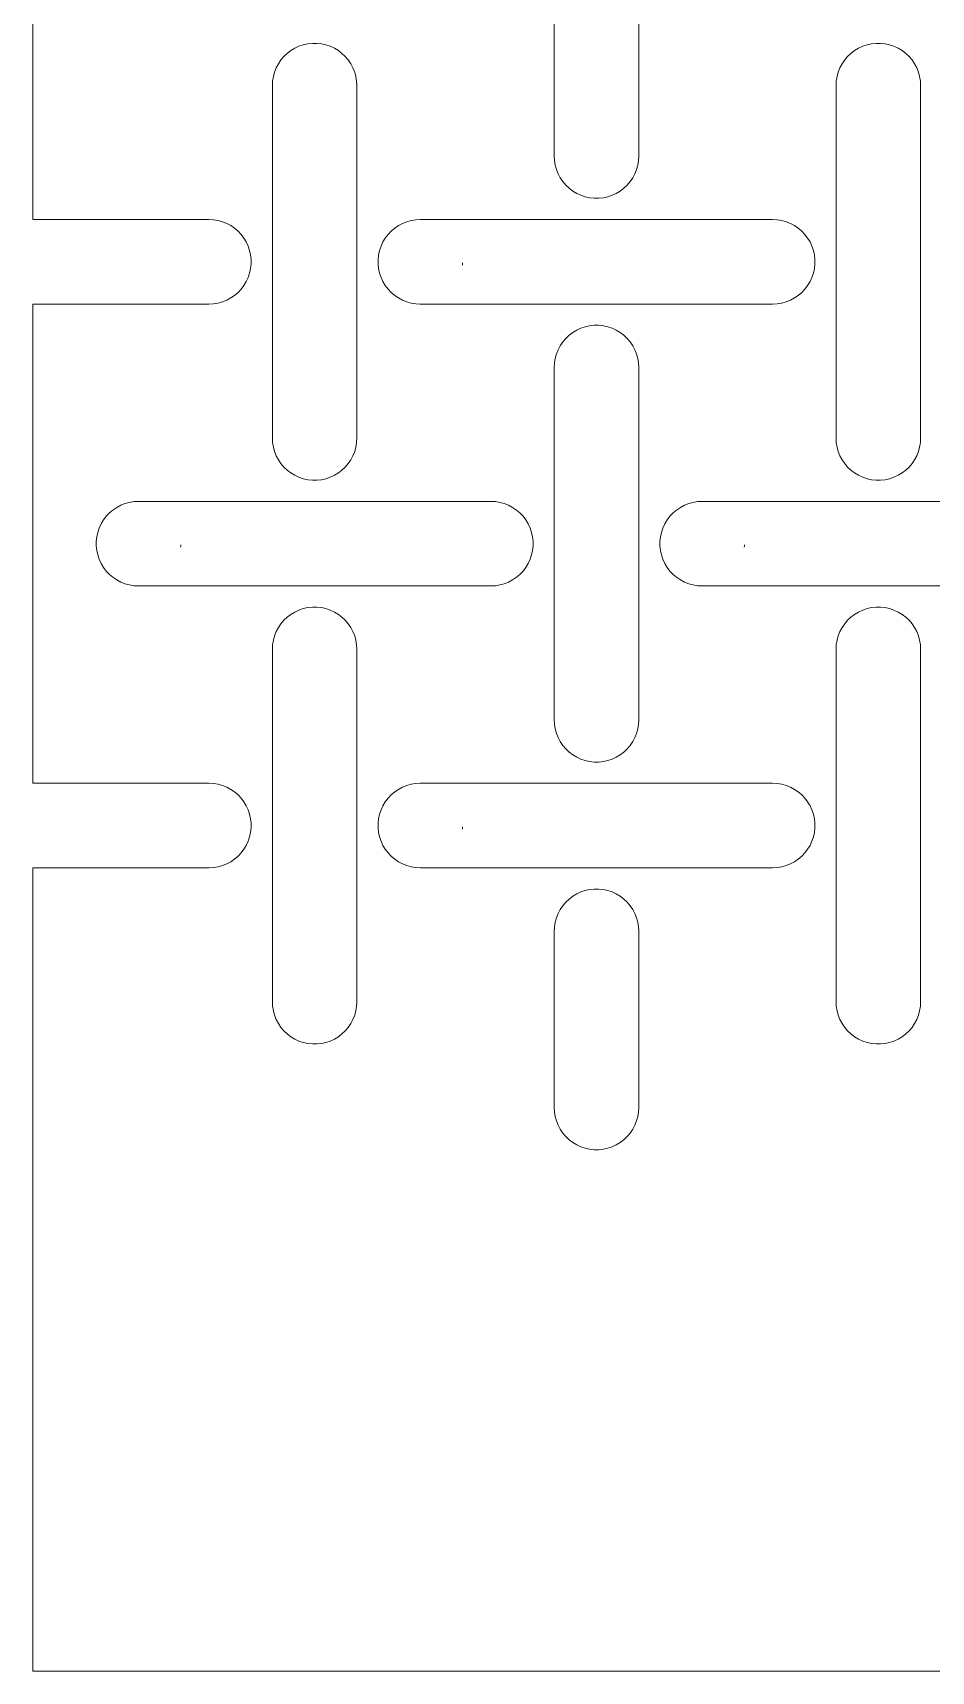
# Model space of a CAD drawing. Header units: metres. Extents: x 0 to 140, y 0 to 240.
# Drawn here: x 0 to 31.9, y 0 to 58.1 of the extents above; entities that cross this region are included whole.
import ezdxf

# ---------------------------------------------------------------- set-up
doc = ezdxf.new("R2010")
doc.units = ezdxf.units.M
doc.layers.add('TOP', color=1, linetype='Continuous', lineweight=0)

msp = doc.modelspace()

# ---------------------------------------------------------------- linework, layer by layer
at = {"layer": 'TOP'}
for p, q in [((0, 51.5), (0, 68.5)), ((18.5, 53.75), (18.5, 66.25)), ((21.5, 53.75), (21.5, 66.25)), ((9.158, 57.492), (9.297, 57.575)), ((9.297, 57.575), (9.445, 57.643)), ((9.445, 57.643), (9.599, 57.695)), ((9.599, 57.695), (9.757, 57.73)), ((9.757, 57.73), (9.919, 57.748)), ((9.919, 57.748), (10.081, 57.748)), ((10.081, 57.748), (10.243, 57.73)), ((10.243, 57.73), (10.401, 57.695)), ((10.401, 57.695), (10.555, 57.643)), ((10.555, 57.643), (10.703, 57.575)), ((10.703, 57.575), (10.842, 57.492)), ((29.158, 57.492), (29.297, 57.575)), ((29.297, 57.575), (29.445, 57.643)), ((29.445, 57.643), (29.599, 57.695)), ((29.599, 57.695), (29.757, 57.73)), ((29.757, 57.73), (29.919, 57.748)), ((29.919, 57.748), (30.081, 57.748)), ((30.081, 57.748), (30.243, 57.73)), ((30.243, 57.73), (30.401, 57.695)), ((30.401, 57.695), (30.555, 57.643)), ((30.555, 57.643), (30.703, 57.575)), ((30.703, 57.575), (30.842, 57.492)), ((8.639, 56.88), (8.715, 57.023)), ((8.715, 57.023), (8.806, 57.158)), ((8.806, 57.158), (8.911, 57.282)), ((8.911, 57.282), (9.029, 57.393)), ((9.029, 57.393), (9.158, 57.492)), ((10.842, 57.492), (10.971, 57.393)), ((10.971, 57.393), (11.089, 57.282)), ((11.089, 57.282), (11.194, 57.158)), ((11.194, 57.158), (11.285, 57.023)), ((11.285, 57.023), (11.361, 56.88)), ((28.639, 56.88), (28.715, 57.023)), ((28.715, 57.023), (28.806, 57.158)), ((28.806, 57.158), (28.911, 57.282)), ((28.911, 57.282), (29.029, 57.393)), ((29.029, 57.393), (29.158, 57.492)), ((30.842, 57.492), (30.971, 57.393)), ((30.971, 57.393), (31.089, 57.282)), ((31.089, 57.282), (31.194, 57.158)), ((31.194, 57.158), (31.285, 57.023)), ((31.285, 57.023), (31.361, 56.88)), ((8.5, 56.25), (8.509, 56.412)), ((8.509, 56.412), (8.535, 56.572)), ((8.535, 56.572), (8.579, 56.729)), ((8.579, 56.729), (8.639, 56.88)), ((11.361, 56.88), (11.421, 56.729)), ((11.421, 56.729), (11.465, 56.572)), ((11.465, 56.572), (11.491, 56.412)), ((11.491, 56.412), (11.5, 56.25)), ((28.5, 56.25), (28.509, 56.412)), ((28.509, 56.412), (28.535, 56.572)), ((28.535, 56.572), (28.579, 56.729)), ((28.579, 56.729), (28.639, 56.88)), ((31.361, 56.88), (31.421, 56.729)), ((31.421, 56.729), (31.465, 56.572)), ((31.465, 56.572), (31.491, 56.412)), ((31.491, 56.412), (31.5, 56.25)), ((8.5, 43.75), (8.5, 56.25)), ((11.5, 43.75), (11.5, 56.25)), ((28.5, 43.75), (28.5, 56.25)), ((31.5, 43.75), (31.5, 56.25)), ((18.5, 53.75), (18.509, 53.588)), ((18.509, 53.588), (18.535, 53.428)), ((21.465, 53.428), (21.491, 53.588)), ((21.491, 53.588), (21.5, 53.75)), ((18.535, 53.428), (18.579, 53.271)), ((18.579, 53.271), (18.639, 53.12)), ((18.639, 53.12), (18.715, 52.977)), ((18.715, 52.977), (18.806, 52.842)), ((21.194, 52.842), (21.285, 52.977)), ((21.285, 52.977), (21.361, 53.12)), ((21.361, 53.12), (21.421, 53.271)), ((21.421, 53.271), (21.465, 53.428)), ((18.806, 52.842), (18.911, 52.718)), ((18.911, 52.718), (19.029, 52.607)), ((19.029, 52.607), (19.158, 52.508)), ((19.158, 52.508), (19.297, 52.425)), ((19.297, 52.425), (19.445, 52.357)), ((19.445, 52.357), (19.599, 52.305)), ((20.401, 52.305), (20.555, 52.357)), ((20.555, 52.357), (20.703, 52.425)), ((20.703, 52.425), (20.842, 52.508)), ((20.842, 52.508), (20.971, 52.607)), ((20.971, 52.607), (21.089, 52.718)), ((21.089, 52.718), (21.194, 52.842)), ((19.599, 52.305), (19.757, 52.27)), ((19.757, 52.27), (19.919, 52.252)), ((19.919, 52.252), (20.081, 52.252)), ((20.081, 52.252), (20.243, 52.27)), ((20.243, 52.27), (20.401, 52.305)), ((0, 51.5), (6.25, 51.5)), ((6.25, 51.5), (6.412, 51.491)), ((6.412, 51.491), (6.572, 51.465)), ((6.572, 51.465), (6.729, 51.421)), ((6.729, 51.421), (6.88, 51.361)), ((6.88, 51.361), (7.023, 51.285)), ((7.023, 51.285), (7.158, 51.194)), ((7.158, 51.194), (7.282, 51.089)), ((12.718, 51.089), (12.842, 51.194)), ((12.842, 51.194), (12.977, 51.285)), ((12.977, 51.285), (13.12, 51.361)), ((13.12, 51.361), (13.271, 51.421)), ((13.271, 51.421), (13.428, 51.465)), ((13.428, 51.465), (13.588, 51.491)), ((13.588, 51.491), (13.75, 51.5)), ((13.75, 51.5), (26.25, 51.5)), ((26.25, 51.5), (26.412, 51.491)), ((26.412, 51.491), (26.572, 51.465)), ((26.572, 51.465), (26.729, 51.421)), ((26.729, 51.421), (26.88, 51.361)), ((26.88, 51.361), (27.023, 51.285)), ((27.023, 51.285), (27.158, 51.194)), ((27.158, 51.194), (27.282, 51.089)), ((7.282, 51.089), (7.393, 50.971)), ((7.393, 50.971), (7.492, 50.842)), ((7.492, 50.842), (7.575, 50.703)), ((7.575, 50.703), (7.643, 50.555)), ((12.357, 50.555), (12.425, 50.703)), ((12.425, 50.703), (12.508, 50.842)), ((12.508, 50.842), (12.607, 50.971)), ((12.607, 50.971), (12.718, 51.089)), ((27.282, 51.089), (27.393, 50.971)), ((27.393, 50.971), (27.492, 50.842)), ((27.492, 50.842), (27.575, 50.703)), ((27.575, 50.703), (27.643, 50.555)), ((7.643, 50.555), (7.695, 50.401)), ((7.695, 50.401), (7.73, 50.243)), ((7.73, 50.243), (7.748, 50.081)), ((7.748, 50.081), (7.748, 49.919)), ((12.252, 50.081), (12.27, 50.243)), ((12.252, 49.919), (12.252, 50.081)), ((12.27, 50.243), (12.305, 50.401)), ((12.305, 50.401), (12.357, 50.555)), ((27.643, 50.555), (27.695, 50.401)), ((27.695, 50.401), (27.73, 50.243)), ((27.73, 50.243), (27.748, 50.081)), ((27.748, 50.081), (27.748, 49.919)), ((7.643, 49.445), (7.575, 49.297)), ((7.695, 49.599), (7.643, 49.445)), ((7.73, 49.757), (7.695, 49.599)), ((7.748, 49.919), (7.73, 49.757)), ((12.27, 49.757), (12.252, 49.919)), ((12.305, 49.599), (12.27, 49.757)), ((12.357, 49.445), (12.305, 49.599)), ((12.425, 49.297), (12.357, 49.445)), ((27.643, 49.445), (27.575, 49.297)), ((27.695, 49.599), (27.643, 49.445)), ((27.73, 49.757), (27.695, 49.599)), ((27.748, 49.919), (27.73, 49.757)), ((7.282, 48.911), (7.158, 48.806)), ((7.393, 49.029), (7.282, 48.911)), ((7.492, 49.158), (7.393, 49.029)), ((7.575, 49.297), (7.492, 49.158)), ((12.508, 49.158), (12.425, 49.297)), ((12.607, 49.029), (12.508, 49.158)), ((12.718, 48.911), (12.607, 49.029)), ((12.842, 48.806), (12.718, 48.911)), ((27.282, 48.911), (27.158, 48.806)), ((27.393, 49.029), (27.282, 48.911)), ((27.492, 49.158), (27.393, 49.029)), ((27.575, 49.297), (27.492, 49.158)), ((0, 48.5), (6.25, 48.5)), ((0, 31.5), (0, 48.5)), ((6.412, 48.509), (6.25, 48.5)), ((6.572, 48.535), (6.412, 48.509)), ((6.729, 48.579), (6.572, 48.535)), ((6.88, 48.639), (6.729, 48.579)), ((7.023, 48.715), (6.88, 48.639)), ((7.158, 48.806), (7.023, 48.715)), ((12.977, 48.715), (12.842, 48.806)), ((13.12, 48.639), (12.977, 48.715)), ((13.271, 48.579), (13.12, 48.639)), ((13.428, 48.535), (13.271, 48.579)), ((13.588, 48.509), (13.428, 48.535)), ((13.75, 48.5), (13.588, 48.509)), ((13.75, 48.5), (26.25, 48.5)), ((26.412, 48.509), (26.25, 48.5)), ((26.572, 48.535), (26.412, 48.509)), ((26.729, 48.579), (26.572, 48.535)), ((26.88, 48.639), (26.729, 48.579)), ((27.023, 48.715), (26.88, 48.639)), ((27.158, 48.806), (27.023, 48.715)), ((19.445, 47.643), (19.599, 47.695)), ((19.599, 47.695), (19.757, 47.73)), ((19.757, 47.73), (19.919, 47.748)), ((19.919, 47.748), (20.081, 47.748)), ((20.081, 47.748), (20.243, 47.73)), ((20.243, 47.73), (20.401, 47.695)), ((20.401, 47.695), (20.555, 47.643)), ((18.715, 47.023), (18.806, 47.158)), ((18.806, 47.158), (18.911, 47.282)), ((18.911, 47.282), (19.029, 47.393)), ((19.029, 47.393), (19.158, 47.492)), ((19.158, 47.492), (19.297, 47.575)), ((19.297, 47.575), (19.445, 47.643)), ((20.555, 47.643), (20.703, 47.575)), ((20.703, 47.575), (20.842, 47.492)), ((20.842, 47.492), (20.971, 47.393)), ((20.971, 47.393), (21.089, 47.282)), ((21.089, 47.282), (21.194, 47.158)), ((21.194, 47.158), (21.285, 47.023)), ((18.509, 46.412), (18.535, 46.572)), ((18.535, 46.572), (18.579, 46.729)), ((18.579, 46.729), (18.639, 46.88)), ((18.639, 46.88), (18.715, 47.023)), ((21.285, 47.023), (21.361, 46.88)), ((21.361, 46.88), (21.421, 46.729)), ((21.421, 46.729), (21.465, 46.572)), ((21.465, 46.572), (21.491, 46.412)), ((18.5, 46.25), (18.509, 46.412)), ((18.5, 33.75), (18.5, 46.25)), ((21.491, 46.412), (21.5, 46.25)), ((21.5, 33.75), (21.5, 46.25)), ((8.5, 43.75), (8.509, 43.588)), ((11.491, 43.588), (11.5, 43.75)), ((28.5, 43.75), (28.509, 43.588)), ((31.491, 43.588), (31.5, 43.75)), ((8.509, 43.588), (8.535, 43.428)), ((8.535, 43.428), (8.579, 43.271)), ((8.579, 43.271), (8.639, 43.12)), ((8.639, 43.12), (8.715, 42.977)), ((11.285, 42.977), (11.361, 43.12)), ((11.361, 43.12), (11.421, 43.271)), ((11.421, 43.271), (11.465, 43.428)), ((11.465, 43.428), (11.491, 43.588)), ((28.509, 43.588), (28.535, 43.428)), ((28.535, 43.428), (28.579, 43.271)), ((28.579, 43.271), (28.639, 43.12)), ((28.639, 43.12), (28.715, 42.977)), ((31.285, 42.977), (31.361, 43.12)), ((31.361, 43.12), (31.421, 43.271)), ((31.421, 43.271), (31.465, 43.428)), ((31.465, 43.428), (31.491, 43.588)), ((8.715, 42.977), (8.806, 42.842)), ((8.806, 42.842), (8.911, 42.718)), ((8.911, 42.718), (9.029, 42.607)), ((9.029, 42.607), (9.158, 42.508)), ((9.158, 42.508), (9.297, 42.425)), ((10.703, 42.425), (10.842, 42.508)), ((10.842, 42.508), (10.971, 42.607)), ((10.971, 42.607), (11.089, 42.718)), ((11.089, 42.718), (11.194, 42.842)), ((11.194, 42.842), (11.285, 42.977)), ((28.715, 42.977), (28.806, 42.842)), ((28.806, 42.842), (28.911, 42.718)), ((28.911, 42.718), (29.029, 42.607)), ((29.029, 42.607), (29.158, 42.508)), ((29.158, 42.508), (29.297, 42.425)), ((30.703, 42.425), (30.842, 42.508)), ((30.842, 42.508), (30.971, 42.607)), ((30.971, 42.607), (31.089, 42.718)), ((31.089, 42.718), (31.194, 42.842)), ((31.194, 42.842), (31.285, 42.977)), ((9.297, 42.425), (9.445, 42.357)), ((9.445, 42.357), (9.599, 42.305)), ((9.599, 42.305), (9.757, 42.27)), ((9.757, 42.27), (9.919, 42.252)), ((9.919, 42.252), (10.081, 42.252)), ((10.081, 42.252), (10.243, 42.27)), ((10.243, 42.27), (10.401, 42.305)), ((10.401, 42.305), (10.555, 42.357)), ((10.555, 42.357), (10.703, 42.425)), ((29.297, 42.425), (29.445, 42.357)), ((29.445, 42.357), (29.599, 42.305)), ((29.599, 42.305), (29.757, 42.27)), ((29.757, 42.27), (29.919, 42.252)), ((29.919, 42.252), (30.081, 42.252)), ((30.081, 42.252), (30.243, 42.27)), ((30.243, 42.27), (30.401, 42.305)), ((30.401, 42.305), (30.555, 42.357)), ((30.555, 42.357), (30.703, 42.425)), ((2.842, 41.194), (2.977, 41.285)), ((2.977, 41.285), (3.12, 41.361)), ((3.12, 41.361), (3.271, 41.421)), ((3.271, 41.421), (3.428, 41.465)), ((3.428, 41.465), (3.588, 41.491)), ((3.588, 41.491), (3.75, 41.5)), ((3.75, 41.5), (16.25, 41.5)), ((16.25, 41.5), (16.412, 41.491)), ((16.412, 41.491), (16.572, 41.465)), ((16.572, 41.465), (16.729, 41.421)), ((16.729, 41.421), (16.88, 41.361)), ((16.88, 41.361), (17.023, 41.285)), ((17.023, 41.285), (17.158, 41.194)), ((22.842, 41.194), (22.977, 41.285)), ((22.977, 41.285), (23.12, 41.361)), ((23.12, 41.361), (23.271, 41.421)), ((23.271, 41.421), (23.428, 41.465)), ((23.428, 41.465), (23.588, 41.491)), ((23.588, 41.491), (23.75, 41.5)), ((23.75, 41.5), (36.25, 41.5)), ((2.357, 40.555), (2.425, 40.703)), ((2.425, 40.703), (2.508, 40.842)), ((2.508, 40.842), (2.607, 40.971)), ((2.607, 40.971), (2.718, 41.089)), ((2.718, 41.089), (2.842, 41.194)), ((17.158, 41.194), (17.282, 41.089)), ((17.282, 41.089), (17.393, 40.971)), ((17.393, 40.971), (17.492, 40.842)), ((17.492, 40.842), (17.575, 40.703)), ((17.575, 40.703), (17.643, 40.555)), ((22.357, 40.555), (22.425, 40.703)), ((22.425, 40.703), (22.508, 40.842)), ((22.508, 40.842), (22.607, 40.971)), ((22.607, 40.971), (22.718, 41.089)), ((22.718, 41.089), (22.842, 41.194)), ((2.252, 40.081), (2.27, 40.243)), ((2.27, 40.243), (2.305, 40.401)), ((2.305, 40.401), (2.357, 40.555)), ((17.643, 40.555), (17.695, 40.401)), ((17.695, 40.401), (17.73, 40.243)), ((17.73, 40.243), (17.748, 40.081)), ((22.252, 40.081), (22.27, 40.243)), ((22.27, 40.243), (22.305, 40.401)), ((22.305, 40.401), (22.357, 40.555)), ((2.252, 39.919), (2.252, 40.081)), ((2.27, 39.757), (2.252, 39.919)), ((2.305, 39.599), (2.27, 39.757)), ((2.357, 39.445), (2.305, 39.599)), ((17.695, 39.599), (17.643, 39.445)), ((17.73, 39.757), (17.695, 39.599)), ((17.748, 39.919), (17.73, 39.757)), ((17.748, 40.081), (17.748, 39.919)), ((22.252, 39.919), (22.252, 40.081)), ((22.27, 39.757), (22.252, 39.919)), ((22.305, 39.599), (22.27, 39.757)), ((22.357, 39.445), (22.305, 39.599)), ((2.425, 39.297), (2.357, 39.445)), ((2.508, 39.158), (2.425, 39.297)), ((2.607, 39.029), (2.508, 39.158)), ((2.718, 38.911), (2.607, 39.029)), ((17.393, 39.029), (17.282, 38.911)), ((17.492, 39.158), (17.393, 39.029)), ((17.575, 39.297), (17.492, 39.158)), ((17.643, 39.445), (17.575, 39.297)), ((22.425, 39.297), (22.357, 39.445)), ((22.508, 39.158), (22.425, 39.297)), ((22.607, 39.029), (22.508, 39.158)), ((22.718, 38.911), (22.607, 39.029)), ((2.842, 38.806), (2.718, 38.911)), ((2.977, 38.715), (2.842, 38.806)), ((3.12, 38.639), (2.977, 38.715)), ((3.271, 38.579), (3.12, 38.639)), ((3.428, 38.535), (3.271, 38.579)), ((3.588, 38.509), (3.428, 38.535)), ((3.75, 38.5), (3.588, 38.509)), ((3.75, 38.5), (16.25, 38.5)), ((16.412, 38.509), (16.25, 38.5)), ((16.572, 38.535), (16.412, 38.509)), ((16.729, 38.579), (16.572, 38.535)), ((16.88, 38.639), (16.729, 38.579)), ((17.023, 38.715), (16.88, 38.639)), ((17.158, 38.806), (17.023, 38.715)), ((17.282, 38.911), (17.158, 38.806)), ((22.842, 38.806), (22.718, 38.911)), ((22.977, 38.715), (22.842, 38.806)), ((23.12, 38.639), (22.977, 38.715)), ((23.271, 38.579), (23.12, 38.639)), ((23.428, 38.535), (23.271, 38.579)), ((23.588, 38.509), (23.428, 38.535)), ((23.75, 38.5), (23.588, 38.509)), ((23.75, 38.5), (36.25, 38.5)), ((8.806, 37.158), (8.911, 37.282)), ((8.911, 37.282), (9.029, 37.393)), ((9.029, 37.393), (9.158, 37.492)), ((9.158, 37.492), (9.297, 37.575)), ((9.297, 37.575), (9.445, 37.643)), ((9.445, 37.643), (9.599, 37.695)), ((9.599, 37.695), (9.757, 37.73)), ((9.757, 37.73), (9.919, 37.748)), ((9.919, 37.748), (10.081, 37.748)), ((10.081, 37.748), (10.243, 37.73)), ((10.243, 37.73), (10.401, 37.695)), ((10.401, 37.695), (10.555, 37.643)), ((10.555, 37.643), (10.703, 37.575)), ((10.703, 37.575), (10.842, 37.492)), ((10.842, 37.492), (10.971, 37.393)), ((10.971, 37.393), (11.089, 37.282)), ((11.089, 37.282), (11.194, 37.158)), ((28.806, 37.158), (28.911, 37.282)), ((28.911, 37.282), (29.029, 37.393)), ((29.029, 37.393), (29.158, 37.492)), ((29.158, 37.492), (29.297, 37.575)), ((29.297, 37.575), (29.445, 37.643)), ((29.445, 37.643), (29.599, 37.695)), ((29.599, 37.695), (29.757, 37.73)), ((29.757, 37.73), (29.919, 37.748)), ((29.919, 37.748), (30.081, 37.748)), ((30.081, 37.748), (30.243, 37.73)), ((30.243, 37.73), (30.401, 37.695)), ((30.401, 37.695), (30.555, 37.643)), ((30.555, 37.643), (30.703, 37.575)), ((30.703, 37.575), (30.842, 37.492)), ((30.842, 37.492), (30.971, 37.393)), ((30.971, 37.393), (31.089, 37.282)), ((31.089, 37.282), (31.194, 37.158)), ((8.535, 36.572), (8.579, 36.729)), ((8.579, 36.729), (8.639, 36.88)), ((8.639, 36.88), (8.715, 37.023)), ((8.715, 37.023), (8.806, 37.158)), ((11.194, 37.158), (11.285, 37.023)), ((11.285, 37.023), (11.361, 36.88)), ((11.361, 36.88), (11.421, 36.729)), ((11.421, 36.729), (11.465, 36.572)), ((28.535, 36.572), (28.579, 36.729)), ((28.579, 36.729), (28.639, 36.88)), ((28.639, 36.88), (28.715, 37.023)), ((28.715, 37.023), (28.806, 37.158)), ((31.194, 37.158), (31.285, 37.023)), ((31.285, 37.023), (31.361, 36.88)), ((31.361, 36.88), (31.421, 36.729)), ((31.421, 36.729), (31.465, 36.572)), ((8.5, 36.25), (8.509, 36.412)), ((8.5, 23.75), (8.5, 36.25)), ((8.509, 36.412), (8.535, 36.572)), ((11.465, 36.572), (11.491, 36.412)), ((11.491, 36.412), (11.5, 36.25)), ((11.5, 23.75), (11.5, 36.25)), ((28.5, 36.25), (28.509, 36.412)), ((28.5, 23.75), (28.5, 36.25)), ((28.509, 36.412), (28.535, 36.572)), ((31.465, 36.572), (31.491, 36.412)), ((31.491, 36.412), (31.5, 36.25)), ((31.5, 23.75), (31.5, 36.25)), ((18.5, 33.75), (18.509, 33.588)), ((21.491, 33.588), (21.5, 33.75)), ((18.509, 33.588), (18.535, 33.428)), ((18.535, 33.428), (18.579, 33.271)), ((18.579, 33.271), (18.639, 33.12)), ((21.361, 33.12), (21.421, 33.271)), ((21.421, 33.271), (21.465, 33.428)), ((21.465, 33.428), (21.491, 33.588)), ((18.639, 33.12), (18.715, 32.977)), ((18.715, 32.977), (18.806, 32.842)), ((18.806, 32.842), (18.911, 32.718)), ((18.911, 32.718), (19.029, 32.607)), ((19.029, 32.607), (19.158, 32.508)), ((20.842, 32.508), (20.971, 32.607)), ((20.971, 32.607), (21.089, 32.718)), ((21.089, 32.718), (21.194, 32.842)), ((21.194, 32.842), (21.285, 32.977)), ((21.285, 32.977), (21.361, 33.12)), ((19.158, 32.508), (19.297, 32.425)), ((19.297, 32.425), (19.445, 32.357)), ((19.445, 32.357), (19.599, 32.305)), ((19.599, 32.305), (19.757, 32.27)), ((19.757, 32.27), (19.919, 32.252)), ((19.919, 32.252), (20.081, 32.252)), ((20.081, 32.252), (20.243, 32.27)), ((20.243, 32.27), (20.401, 32.305)), ((20.401, 32.305), (20.555, 32.357)), ((20.555, 32.357), (20.703, 32.425)), ((20.703, 32.425), (20.842, 32.508)), ((0, 31.5), (6.25, 31.5)), ((6.25, 31.5), (6.412, 31.491)), ((6.412, 31.491), (6.572, 31.465)), ((6.572, 31.465), (6.729, 31.421)), ((6.729, 31.421), (6.88, 31.361)), ((13.12, 31.361), (13.271, 31.421)), ((13.271, 31.421), (13.428, 31.465)), ((13.428, 31.465), (13.588, 31.491)), ((13.588, 31.491), (13.75, 31.5)), ((13.75, 31.5), (26.25, 31.5)), ((26.25, 31.5), (26.412, 31.491)), ((26.412, 31.491), (26.572, 31.465)), ((26.572, 31.465), (26.729, 31.421)), ((26.729, 31.421), (26.88, 31.361)), ((6.88, 31.361), (7.023, 31.285)), ((7.023, 31.285), (7.158, 31.194)), ((7.158, 31.194), (7.282, 31.089)), ((7.282, 31.089), (7.393, 30.971)), ((7.393, 30.971), (7.492, 30.842)), ((7.492, 30.842), (7.575, 30.703)), ((12.425, 30.703), (12.508, 30.842)), ((12.508, 30.842), (12.607, 30.971)), ((12.607, 30.971), (12.718, 31.089)), ((12.718, 31.089), (12.842, 31.194)), ((12.842, 31.194), (12.977, 31.285)), ((12.977, 31.285), (13.12, 31.361)), ((26.88, 31.361), (27.023, 31.285)), ((27.023, 31.285), (27.158, 31.194)), ((27.158, 31.194), (27.282, 31.089)), ((27.282, 31.089), (27.393, 30.971)), ((27.393, 30.971), (27.492, 30.842)), ((27.492, 30.842), (27.575, 30.703)), ((7.575, 30.703), (7.643, 30.555)), ((7.643, 30.555), (7.695, 30.401)), ((7.695, 30.401), (7.73, 30.243)), ((7.73, 30.243), (7.748, 30.081)), ((12.252, 30.081), (12.27, 30.243)), ((12.27, 30.243), (12.305, 30.401)), ((12.305, 30.401), (12.357, 30.555)), ((12.357, 30.555), (12.425, 30.703)), ((27.575, 30.703), (27.643, 30.555)), ((27.643, 30.555), (27.695, 30.401)), ((27.695, 30.401), (27.73, 30.243)), ((27.73, 30.243), (27.748, 30.081)), ((7.73, 29.757), (7.695, 29.599)), ((7.748, 29.919), (7.73, 29.757)), ((7.748, 30.081), (7.748, 29.919)), ((12.252, 29.919), (12.252, 30.081)), ((12.27, 29.757), (12.252, 29.919)), ((12.305, 29.599), (12.27, 29.757)), ((27.73, 29.757), (27.695, 29.599)), ((27.748, 29.919), (27.73, 29.757)), ((27.748, 30.081), (27.748, 29.919)), ((7.492, 29.158), (7.393, 29.029)), ((7.575, 29.297), (7.492, 29.158)), ((7.643, 29.445), (7.575, 29.297)), ((7.695, 29.599), (7.643, 29.445)), ((12.357, 29.445), (12.305, 29.599)), ((12.425, 29.297), (12.357, 29.445)), ((12.508, 29.158), (12.425, 29.297)), ((12.607, 29.029), (12.508, 29.158)), ((27.492, 29.158), (27.393, 29.029)), ((27.575, 29.297), (27.492, 29.158)), ((27.643, 29.445), (27.575, 29.297)), ((27.695, 29.599), (27.643, 29.445)), ((0, 28.5), (6.25, 28.5)), ((0, 0), (0, 28.5)), ((6.412, 28.509), (6.25, 28.5)), ((6.572, 28.535), (6.412, 28.509)), ((6.729, 28.579), (6.572, 28.535)), ((6.88, 28.639), (6.729, 28.579)), ((7.023, 28.715), (6.88, 28.639)), ((7.158, 28.806), (7.023, 28.715)), ((7.282, 28.911), (7.158, 28.806)), ((7.393, 29.029), (7.282, 28.911)), ((12.718, 28.911), (12.607, 29.029)), ((12.842, 28.806), (12.718, 28.911)), ((12.977, 28.715), (12.842, 28.806)), ((13.12, 28.639), (12.977, 28.715)), ((13.271, 28.579), (13.12, 28.639)), ((13.428, 28.535), (13.271, 28.579)), ((13.588, 28.509), (13.428, 28.535)), ((13.75, 28.5), (13.588, 28.509)), ((13.75, 28.5), (26.25, 28.5)), ((26.412, 28.509), (26.25, 28.5)), ((26.572, 28.535), (26.412, 28.509)), ((26.729, 28.579), (26.572, 28.535)), ((26.88, 28.639), (26.729, 28.579)), ((27.023, 28.715), (26.88, 28.639)), ((27.158, 28.806), (27.023, 28.715)), ((27.282, 28.911), (27.158, 28.806)), ((27.393, 29.029), (27.282, 28.911)), ((18.911, 27.282), (19.029, 27.393)), ((19.029, 27.393), (19.158, 27.492)), ((19.158, 27.492), (19.297, 27.575)), ((19.297, 27.575), (19.445, 27.643)), ((19.445, 27.643), (19.599, 27.695)), ((19.599, 27.695), (19.757, 27.73)), ((19.757, 27.73), (19.919, 27.748)), ((19.919, 27.748), (20.081, 27.748)), ((20.081, 27.748), (20.243, 27.73)), ((20.243, 27.73), (20.401, 27.695)), ((20.401, 27.695), (20.555, 27.643)), ((20.555, 27.643), (20.703, 27.575)), ((20.703, 27.575), (20.842, 27.492)), ((20.842, 27.492), (20.971, 27.393)), ((20.971, 27.393), (21.089, 27.282)), ((18.579, 26.729), (18.639, 26.88)), ((18.639, 26.88), (18.715, 27.023)), ((18.715, 27.023), (18.806, 27.158)), ((18.806, 27.158), (18.911, 27.282)), ((21.089, 27.282), (21.194, 27.158)), ((21.194, 27.158), (21.285, 27.023)), ((21.285, 27.023), (21.361, 26.88)), ((21.361, 26.88), (21.421, 26.729)), ((18.5, 26.25), (18.509, 26.412)), ((18.5, 20), (18.5, 26.25)), ((18.509, 26.412), (18.535, 26.572)), ((18.535, 26.572), (18.579, 26.729)), ((21.421, 26.729), (21.465, 26.572)), ((21.465, 26.572), (21.491, 26.412)), ((21.491, 26.412), (21.5, 26.25)), ((21.5, 20), (21.5, 26.25)), ((8.5, 23.75), (8.509, 23.588)), ((8.509, 23.588), (8.535, 23.428)), ((8.535, 23.428), (8.579, 23.271)), ((8.579, 23.271), (8.639, 23.12)), ((11.361, 23.12), (11.421, 23.271)), ((11.421, 23.271), (11.465, 23.428)), ((11.465, 23.428), (11.491, 23.588)), ((11.491, 23.588), (11.5, 23.75)), ((28.5, 23.75), (28.509, 23.588)), ((28.509, 23.588), (28.535, 23.428)), ((28.535, 23.428), (28.579, 23.271)), ((28.579, 23.271), (28.639, 23.12)), ((31.361, 23.12), (31.421, 23.271)), ((31.421, 23.271), (31.465, 23.428)), ((31.465, 23.428), (31.491, 23.588)), ((31.491, 23.588), (31.5, 23.75)), ((8.639, 23.12), (8.715, 22.977)), ((8.715, 22.977), (8.806, 22.842)), ((8.806, 22.842), (8.911, 22.718)), ((8.911, 22.718), (9.029, 22.607)), ((10.971, 22.607), (11.089, 22.718)), ((11.089, 22.718), (11.194, 22.842)), ((11.194, 22.842), (11.285, 22.977)), ((11.285, 22.977), (11.361, 23.12)), ((28.639, 23.12), (28.715, 22.977)), ((28.715, 22.977), (28.806, 22.842)), ((28.806, 22.842), (28.911, 22.718)), ((28.911, 22.718), (29.029, 22.607)), ((30.971, 22.607), (31.089, 22.718)), ((31.089, 22.718), (31.194, 22.842)), ((31.194, 22.842), (31.285, 22.977)), ((31.285, 22.977), (31.361, 23.12)), ((9.029, 22.607), (9.158, 22.508)), ((9.158, 22.508), (9.297, 22.425)), ((9.297, 22.425), (9.445, 22.357)), ((9.445, 22.357), (9.599, 22.305)), ((9.599, 22.305), (9.757, 22.27)), ((9.757, 22.27), (9.919, 22.252)), ((9.919, 22.252), (10.081, 22.252)), ((10.081, 22.252), (10.243, 22.27)), ((10.243, 22.27), (10.401, 22.305)), ((10.401, 22.305), (10.555, 22.357)), ((10.555, 22.357), (10.703, 22.425)), ((10.703, 22.425), (10.842, 22.508)), ((10.842, 22.508), (10.971, 22.607)), ((29.029, 22.607), (29.158, 22.508)), ((29.158, 22.508), (29.297, 22.425)), ((29.297, 22.425), (29.445, 22.357)), ((29.445, 22.357), (29.599, 22.305)), ((29.599, 22.305), (29.757, 22.27)), ((29.757, 22.27), (29.919, 22.252)), ((29.919, 22.252), (30.081, 22.252)), ((30.081, 22.252), (30.243, 22.27)), ((30.243, 22.27), (30.401, 22.305)), ((30.401, 22.305), (30.555, 22.357)), ((30.555, 22.357), (30.703, 22.425)), ((30.703, 22.425), (30.842, 22.508)), ((30.842, 22.508), (30.971, 22.607)), ((18.5, 20), (18.509, 19.838)), ((18.509, 19.838), (18.535, 19.678)), ((21.465, 19.678), (21.491, 19.838)), ((21.491, 19.838), (21.5, 20)), ((18.535, 19.678), (18.579, 19.521)), ((18.579, 19.521), (18.639, 19.37)), ((18.639, 19.37), (18.715, 19.227)), ((18.715, 19.227), (18.806, 19.092)), ((21.194, 19.092), (21.285, 19.227)), ((21.285, 19.227), (21.361, 19.37)), ((21.361, 19.37), (21.421, 19.521)), ((21.421, 19.521), (21.465, 19.678)), ((18.806, 19.092), (18.911, 18.968)), ((18.911, 18.968), (19.029, 18.857)), ((19.029, 18.857), (19.158, 18.758)), ((19.158, 18.758), (19.297, 18.675)), ((19.297, 18.675), (19.445, 18.607)), ((19.445, 18.607), (19.599, 18.555)), ((20.401, 18.555), (20.555, 18.607)), ((20.555, 18.607), (20.703, 18.675)), ((20.703, 18.675), (20.842, 18.758)), ((20.842, 18.758), (20.971, 18.857)), ((20.971, 18.857), (21.089, 18.968)), ((21.089, 18.968), (21.194, 19.092)), ((19.599, 18.555), (19.757, 18.52)), ((19.757, 18.52), (19.919, 18.502)), ((19.919, 18.502), (20.081, 18.502)), ((20.081, 18.502), (20.243, 18.52)), ((20.243, 18.52), (20.401, 18.555)), ((0, 0), (140, 0))]:
    msp.add_line(p, q, dxfattribs=at)
for centre, start, end in [((10, 56.25), 0, 3.14159), ((30, 56.25), 0, 3.14159), ((20, 53.75), -3.14159, 0), ((6.25, 50), -1.5708, 1.5708), ((26.25, 50), -1.5708, 1.5708), ((13.75, 50), -4.71239, -1.5708), ((20, 46.25), 0, 3.14159), ((10, 43.75), -3.14159, 0), ((30, 43.75), -3.14159, 0), ((3.75, 40), -4.71239, -1.5708), ((16.25, 40), -1.5708, 1.5708), ((23.75, 40), -4.71239, -1.5708), ((10, 36.25), 0, 3.14159), ((30, 36.25), 0, 3.14159), ((20, 33.75), -3.14159, 0), ((6.25, 30), -1.5708, 1.5708), ((13.75, 30), -4.71239, -1.5708), ((26.25, 30), -1.5708, 1.5708), ((20, 26.25), 0, 3.14159), ((10, 23.75), -3.14159, 0), ((30, 23.75), -3.14159, 0), ((20, 20), -3.14159, 0)]:
    msp.add_arc(centre, 1.5, start, end, dxfattribs=at)

doc.saveas('drawing.dxf')
